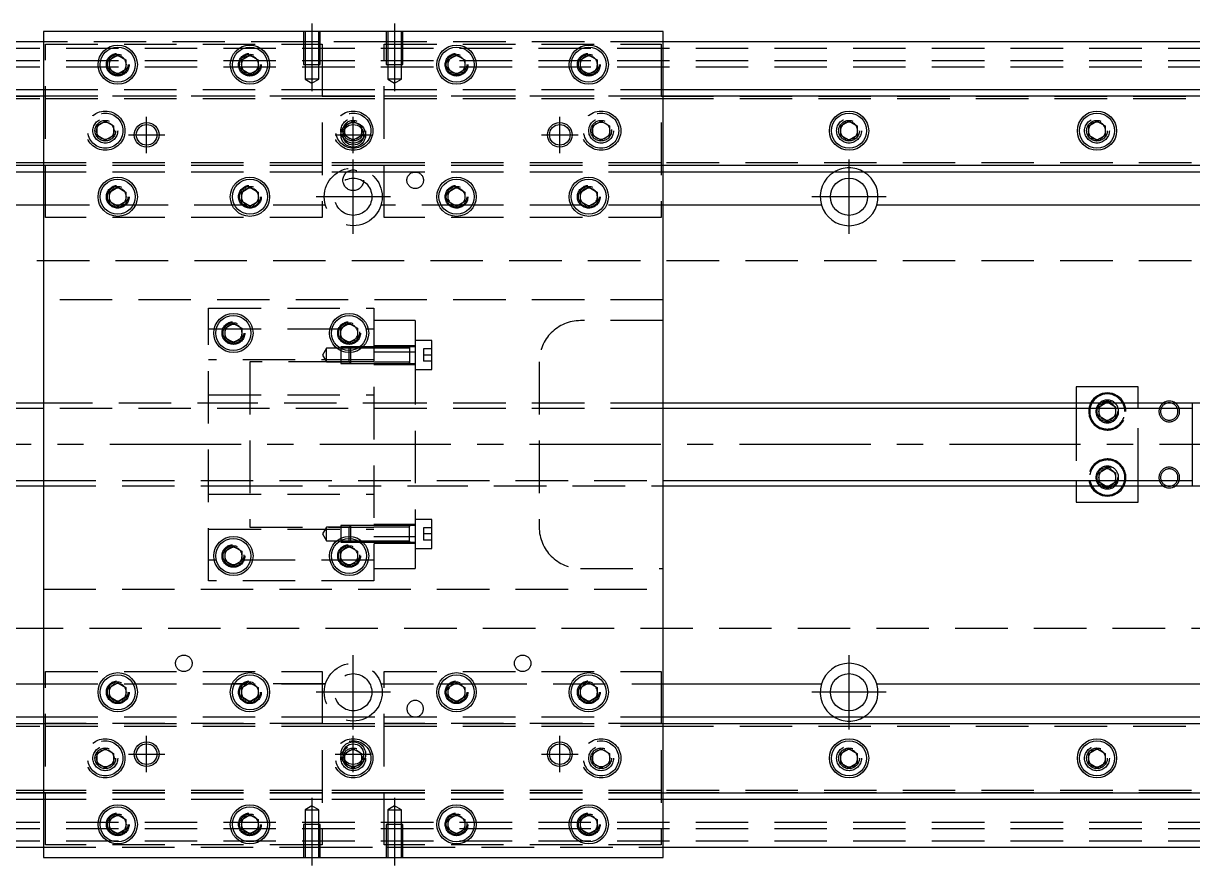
# Model space of a CAD drawing. Extents: x -20 to 741, y -273 to 102.
# Drawn here: x 180.2 to 463.1, y -102 to 102 of the extents above; entities that cross this region are included whole.
import ezdxf

# ---------------------------------------------------------------- set-up
doc = ezdxf.new("R2010")
doc.units = 0
doc.linetypes.add('CENTER', pattern=[50.8, 31.75, -6.35, 6.35, -6.35])
doc.linetypes.add('DASHED', pattern=[19.05, 12.7, -6.35])
doc.layers.get('0').update_dxf_attribs({"linetype": 'CONTINUOUS'})
doc.layers.add('CENTER', color=1, linetype='CENTER')

msp = doc.modelspace()

# ---------------------------------------------------------------- linework, layer by layer
at = {"color": 7, "linetype": 'CONTINUOUS'}
for p, q in [((335, 100), (185, 100)), ((185, 100), (185, -100)), ((335, -100), (335, 100)), ((185, 97.5), (0, 97.5)), ((520, 97.5), (335, 97.5)), ((201, 93.1547), (203, 94.309402)), ((203, 94.309402), (205, 93.1547)), ((233, 93.1547), (235, 94.309402)), ((235, 94.309402), (237, 93.1547)), ((283, 93.1547), (285, 94.309402)), ((285, 94.309402), (287, 93.1547)), ((315, 93.1547), (317, 94.309402)), ((317, 94.309402), (319, 93.1547)), ((201, 90.8453), (201, 93.1547)), ((203, 89.690598), (201, 90.8453)), ((205, 90.8453), (203, 89.690598)), ((205, 93.1547), (205, 90.8453)), ((233, 90.8453), (233, 93.1547)), ((235, 89.690598), (233, 90.8453)), ((237, 90.8453), (235, 89.690598)), ((237, 93.1547), (237, 90.8453)), ((283, 90.8453), (283, 93.1547)), ((285, 89.690598), (283, 90.8453)), ((287, 90.8453), (285, 89.690598)), ((287, 93.1547), (287, 90.8453)), ((315, 90.8453), (315, 93.1547)), ((317, 89.690598), (315, 90.8453)), ((319, 90.8453), (317, 89.690598)), ((319, 93.1547), (319, 90.8453)), ((0, 86), (185, 86)), ((335, 86), (520, 86)), ((0, 84.460392), (185, 84.460392)), ((335, 84.460392), (520, 84.460392)), ((378, 77.1547), (380, 78.309402)), ((378, 74.8453), (378, 77.1547)), ((380, 78.309402), (382, 77.1547)), ((382, 77.1547), (382, 74.8453)), ((438, 77.1547), (440, 78.309402)), ((438, 74.8453), (438, 77.1547)), ((440, 78.309402), (442, 77.1547)), ((442, 77.1547), (442, 74.8453)), ((380, 73.690598), (378, 74.8453)), ((382, 74.8453), (380, 73.690598)), ((440, 73.690598), (438, 74.8453)), ((442, 74.8453), (440, 73.690598)), ((185, 67.539608), (0, 67.539608)), ((185, 66), (0, 66)), ((520, 67.539608), (335, 67.539608)), ((520, 66), (335, 66)), ((201, 61.1547), (203, 62.309402)), ((203, 62.309402), (205, 61.1547)), ((233, 61.1547), (235, 62.309402)), ((235, 62.309402), (237, 61.1547)), ((283, 61.1547), (285, 62.309402)), ((285, 62.309402), (287, 61.1547)), ((315, 61.1547), (317, 62.309402)), ((317, 62.309402), (319, 61.1547)), ((201, 58.8453), (201, 61.1547)), ((205, 61.1547), (205, 58.8453)), ((233, 58.8453), (233, 61.1547)), ((237, 61.1547), (237, 58.8453)), ((283, 58.8453), (283, 61.1547)), ((287, 61.1547), (287, 58.8453)), ((315, 58.8453), (315, 61.1547)), ((319, 61.1547), (319, 58.8453)), ((185, 58), (146.708204, 58)), ((203, 57.690598), (201, 58.8453)), ((205, 58.8453), (203, 57.690598)), ((235, 57.690598), (233, 58.8453)), ((237, 58.8453), (235, 57.690598)), ((285, 57.690598), (283, 58.8453)), ((287, 58.8453), (285, 57.690598)), ((317, 57.690598), (315, 58.8453)), ((319, 58.8453), (317, 57.690598)), ((373.291796, 58), (335, 58)), ((493.291796, 58), (386.708204, 58)), ((229, 28.1547), (231, 29.309402)), ((231, 29.309402), (233, 28.1547)), ((257, 28.1547), (259, 29.309402)), ((259, 29.309402), (261, 28.1547)), ((229, 25.8453), (229, 28.1547)), ((231, 24.690598), (229, 25.8453)), ((233, 25.8453), (231, 24.690598)), ((233, 28.1547), (233, 25.8453)), ((257, 25.8453), (257, 28.1547)), ((259, 24.690598), (257, 25.8453)), ((261, 25.8453), (259, 24.690598)), ((261, 28.1547), (261, 25.8453)), ((273.6, 19.65063), (273.6, 19.651316)), ((450, 14), (435, 14)), ((435, 14), (435, 10)), ((450, 10), (450, 14)), ((185, 10), (28, 10)), ((463, 10), (335, 10)), ((441.964102, 10), (442.5, 10.309402)), ((442.5, 10.309402), (443.035898, 10)), ((463, 10), (462.995, 10)), ((463, 10.000006), (463, -10.000006)), ((472, 10), (463, 10)), ((463.005, 10), (463, 10)), ((28, -10), (185, -10)), ((335, -10), (463, -10)), ((435, -10), (435, -14)), ((442.5, -10.309402), (441.964102, -10)), ((443.035898, -10), (442.5, -10.309402)), ((450, -14), (450, -10)), ((462.995, -10), (463, -10)), ((463, -10), (472, -10)), ((463, -10), (463.005, -10)), ((435, -14), (450, -14)), ((229, -25.8453), (231, -24.690598)), ((231, -24.690598), (233, -25.8453)), ((257, -25.8453), (259, -24.690598)), ((259, -24.690598), (261, -25.8453)), ((273.6, -23.65064), (273.6, -23.649954)), ((229, -28.1547), (229, -25.8453)), ((231, -29.309402), (229, -28.1547)), ((233, -28.1547), (231, -29.309402)), ((233, -25.8453), (233, -28.1547)), ((257, -28.1547), (257, -25.8453)), ((259, -29.309402), (257, -28.1547)), ((261, -28.1547), (259, -29.309402)), ((261, -25.8453), (261, -28.1547)), ((146.708204, -58), (185, -58)), ((201, -58.8453), (203, -57.690598)), ((201, -61.1547), (201, -58.8453)), ((203, -57.690598), (205, -58.8453)), ((205, -58.8453), (205, -61.1547)), ((233, -58.8453), (235, -57.690598)), ((233, -61.1547), (233, -58.8453)), ((235, -57.690598), (237, -58.8453)), ((237, -58.8453), (237, -61.1547)), ((283, -58.8453), (285, -57.690598)), ((283, -61.1547), (283, -58.8453)), ((285, -57.690598), (287, -58.8453)), ((287, -58.8453), (287, -61.1547)), ((315, -58.8453), (317, -57.690598)), ((315, -61.1547), (315, -58.8453)), ((317, -57.690598), (319, -58.8453)), ((319, -58.8453), (319, -61.1547)), ((335, -58), (373.291796, -58)), ((386.708204, -58), (493.291796, -58)), ((203, -62.309402), (201, -61.1547)), ((205, -61.1547), (203, -62.309402)), ((235, -62.309402), (233, -61.1547)), ((237, -61.1547), (235, -62.309402)), ((285, -62.309402), (283, -61.1547)), ((287, -61.1547), (285, -62.309402)), ((317, -62.309402), (315, -61.1547)), ((319, -61.1547), (317, -62.309402)), ((0, -66), (185, -66)), ((0, -67.539608), (185, -67.539608)), ((335, -66), (520, -66)), ((335, -67.539608), (520, -67.539608)), ((378, -74.8453), (380, -73.690598)), ((378, -77.1547), (378, -74.8453)), ((380, -73.690598), (382, -74.8453)), ((382, -74.8453), (382, -77.1547)), ((438, -74.8453), (440, -73.690598)), ((438, -77.1547), (438, -74.8453)), ((440, -73.690598), (442, -74.8453)), ((442, -74.8453), (442, -77.1547)), ((380, -78.309402), (378, -77.1547)), ((382, -77.1547), (380, -78.309402)), ((440, -78.309402), (438, -77.1547)), ((442, -77.1547), (440, -78.309402)), ((185, -84.460392), (0, -84.460392)), ((520, -84.460392), (335, -84.460392)), ((185, -86), (0, -86)), ((520, -86), (335, -86)), ((201, -90.8453), (203, -89.690598)), ((203, -89.690598), (205, -90.8453)), ((233, -90.8453), (235, -89.690598)), ((235, -89.690598), (237, -90.8453)), ((283, -90.8453), (285, -89.690598)), ((285, -89.690598), (287, -90.8453)), ((315, -90.8453), (317, -89.690598)), ((317, -89.690598), (319, -90.8453)), ((201, -93.1547), (201, -90.8453)), ((203, -94.309402), (201, -93.1547)), ((205, -93.1547), (203, -94.309402)), ((205, -90.8453), (205, -93.1547)), ((233, -93.1547), (233, -90.8453)), ((235, -94.309402), (233, -93.1547)), ((237, -93.1547), (235, -94.309402)), ((237, -90.8453), (237, -93.1547)), ((283, -93.1547), (283, -90.8453)), ((285, -94.309402), (283, -93.1547)), ((287, -93.1547), (285, -94.309402)), ((287, -90.8453), (287, -93.1547)), ((315, -93.1547), (315, -90.8453)), ((317, -94.309402), (315, -93.1547)), ((319, -93.1547), (317, -94.309402)), ((319, -90.8453), (319, -93.1547)), ((0, -97.5), (185, -97.5)), ((335, -97.5), (520, -97.5)), ((185, -100), (335, -100))]:
    msp.add_line(p, q, dxfattribs=at)
at = {"color": 3, "linetype": 'DASHED'}
for p, q in [((248.000006, 100), (248.000006, 92)), ((248.35, 100), (248.35, 92)), ((251.65, 92), (251.65, 100)), ((251.999994, 92), (251.999994, 100)), ((268.000006, 100), (268.000006, 92)), ((268.35, 100), (268.35, 92)), ((271.65, 92), (271.65, 100)), ((271.999994, 92), (271.999994, 100)), ((248.000006, 97.5), (185, 97.5)), ((185.5, 55), (185.5, 97)), ((185.5, 97), (252.5, 97)), ((251.999994, 97.5), (248.000006, 97.5)), ((268.000006, 97.5), (251.999994, 97.5)), ((252.5, 97), (252.5, 55)), ((267.5, 55), (267.5, 97)), ((267.5, 97), (334.5, 97)), ((271.999994, 97.5), (268.000006, 97.5)), ((335, 97.5), (271.999994, 97.5)), ((334.5, 97), (334.5, 55)), ((0, 96), (520, 96)), ((0, 93), (520, 93)), ((0, 91.5), (520, 91.5)), ((248.000006, 92), (251.999994, 92)), ((248.35, 92), (248.35, 88.5)), ((251.65, 88.5), (251.65, 92)), ((268.000006, 92), (271.999994, 92)), ((268.35, 92), (268.35, 88.5)), ((271.65, 88.5), (271.65, 92)), ((251.65, 88.5), (248.35, 88.5)), ((248.35, 88.5), (250, 87.547372)), ((250, 87.547372), (251.65, 88.5)), ((271.65, 88.5), (268.35, 88.5)), ((268.35, 88.5), (270, 87.547372)), ((270, 87.547372), (271.65, 88.5)), ((185, 86), (185.5, 86)), ((185.5, 86), (252.5, 86)), ((252.5, 86), (267.5, 86)), ((267.5, 86), (334.5, 86)), ((334.5, 86), (335, 86)), ((0, 84.403994), (185.5, 84.403994)), ((0, 83.8), (185.5, 83.8)), ((185, 84.460392), (185.5, 84.460392)), ((185.5, 84.460392), (252.5, 84.460392)), ((252.5, 84.403994), (185.5, 84.403994)), ((185.5, 83.8), (252.5, 83.8)), ((252.5, 84.460392), (267.5, 84.460392)), ((252.5, 84.403994), (267.5, 84.403994)), ((252.5, 83.8), (267.5, 83.8)), ((267.5, 84.460392), (334.5, 84.460392)), ((334.5, 84.403994), (267.5, 84.403994)), ((267.5, 83.8), (334.5, 83.8)), ((334.5, 84.460392), (335, 84.460392)), ((334.5, 84.403994), (520, 84.403994)), ((334.5, 83.8), (520, 83.8)), ((197.5, 76), (197.534018, 76.411016)), ((198, 77.1547), (200, 78.309402)), ((198, 74.8453), (198, 77.1547)), ((200, 78.309402), (202, 77.1547)), ((202, 77.1547), (202, 74.8453)), ((257.5, 76), (257.534018, 76.411016)), ((258, 77.1547), (260, 78.309402)), ((258, 74.8453), (258, 77.1547)), ((260, 78.309402), (262, 77.1547)), ((262, 77.1547), (262, 74.8453)), ((318, 77.1547), (320, 78.309402)), ((318, 74.8453), (318, 77.1547)), ((320, 78.309402), (322, 77.1547)), ((322, 77.1547), (322, 74.8453)), ((377.5, 76), (377.534018, 76.411016)), ((437.5, 76), (437.534018, 76.411016)), ((200, 73.690598), (198, 74.8453)), ((202, 74.8453), (200, 73.690598)), ((260, 73.690598), (258, 74.8453)), ((262, 74.8453), (260, 73.690598)), ((320, 73.690598), (318, 74.8453)), ((322, 74.8453), (320, 73.690598)), ((322.483582, 76.286038), (322.5, 76)), ((185.5, 68.2), (0, 68.2)), ((252.5, 68.2), (185.5, 68.2)), ((267.5, 68.2), (252.5, 68.2)), ((334.5, 68.2), (267.5, 68.2)), ((520, 68.2), (334.5, 68.2)), ((185.5, 67.596006), (0, 67.596006)), ((185.5, 67.539608), (185, 67.539608)), ((185.5, 66), (185, 66)), ((252.5, 67.596006), (185.5, 67.596006)), ((252.5, 67.539608), (185.5, 67.539608)), ((252.5, 66), (185.5, 66)), ((267.5, 67.596006), (252.5, 67.596006)), ((267.5, 67.539608), (252.5, 67.539608)), ((267.5, 66), (252.5, 66)), ((334.5, 67.596006), (267.5, 67.596006)), ((334.5, 67.539608), (267.5, 67.539608)), ((334.5, 66), (267.5, 66)), ((520, 67.596006), (334.5, 67.596006)), ((335, 67.539608), (334.5, 67.539608)), ((335, 66), (334.5, 66)), ((185.5, 58), (185, 58)), ((253.291796, 58), (185.5, 58)), ((234.464102, 58), (234.359688, 58)), ((235.640312, 58), (235.535898, 58)), ((289.308422, 58), (266.708204, 58)), ((284.464102, 58), (284.359688, 58)), ((285.640312, 58), (285.535898, 58)), ((334.5, 58), (289.308422, 58)), ((335, 58), (334.5, 58)), ((252.5, 55), (185.5, 55)), ((334.5, 55), (267.5, 55)), ((520, 44.5), (5.640312, 44.5)), ((335, 35), (185, 35)), ((225, -33), (225, 33)), ((225, 33), (265, 33)), ((265, 33), (265, -33)), ((275, 30), (265, 30)), ((275, 30), (275, 22.36068)), ((335, 30), (315, 30)), ((225, 28), (265, 28)), ((228.5, 27), (228.518502, 27.303588)), ((261.483582, 27.286038), (261.5, 27)), ((253.5, 23.300636), (252.547372, 21.650636)), ((253.5, 20.000636), (253.5, 23.300636)), ((257, 23.300636), (253.5, 23.300636)), ((257, 23.65063), (257, 23.25)), ((259.34998, 23.65063), (257, 23.65063)), ((258.99998, 23.300636), (257, 23.300636)), ((257, 23.25), (257, 22.691578)), ((257, 22.691578), (257, 19.65064)), ((259.35, 23.650636), (259, 23.300636)), ((259, 22.75), (259, 23.300636)), ((261.092176, 23.300636), (259, 23.300636)), ((259, 22.25), (259, 22.75)), ((261.616146, 23.65063), (259.349994, 23.65063)), ((259.35, 23.650636), (259.35, 22.764436)), ((261.616152, 23.650636), (259.35, 23.650636)), ((259.35, 22.764436), (259.35, 22.262912)), ((261.979462, 23.300636), (261.092176, 23.300636)), ((262.368118, 23.65063), (261.616146, 23.65063)), ((262.368124, 23.650636), (261.616152, 23.650636)), ((265, 23.300636), (261.979462, 23.300636)), ((265, 23.65063), (262.368118, 23.65063)), ((265, 23.650636), (262.368124, 23.650636)), ((275, 23.900636), (265, 23.900636)), ((273.605, 23.650636), (265.00002, 23.650636)), ((273.6, 23.300636), (265.00002, 23.300636)), ((275, 23.650636), (273.595, 23.650636)), ((273.6, 23.650636), (273.6, 19.650636)), ((279, 25.150636), (275, 25.150636)), ((277, 23.150636), (277, 21.650636)), ((279, 23.150636), (277, 23.150636)), ((279, 18.150636), (279, 25.150636)), ((265, 20.5), (225, 20.5)), ((235, 20), (235, -20)), ((257, 20), (235, 20)), ((252.547372, 21.650636), (253.5, 20.000636)), ((253.5, 20.000636), (257, 20.000636)), ((257, 20.000636), (258.99998, 20.000636)), ((259.000636, 20), (257, 20)), ((259, 20.000636), (259, 22.25)), ((259, 20.000636), (259.35, 19.650636)), ((265, 20), (259.000636, 20)), ((259.35, 22.262912), (259.35, 19.650636)), ((275, 22.36068), (265, 22.36068)), ((265.00002, 20.000636), (273.6, 20.000636)), ((273.6, 19.650636), (273.6, 19.867096)), ((275, 22.36068), (275, -22.36068)), ((277, 21.650636), (277, 20.150636)), ((279, 21.650636), (277, 21.650636)), ((279, 20.150636), (277, 20.150636)), ((305, 20), (305, -20)), ((257, 19.65064), (259.34998, 19.65064)), ((259.349994, 19.65064), (265, 19.65064)), ((259.35, 19.650636), (265, 19.650636)), ((265, 19.400636), (275, 19.400636)), ((265.00002, 19.650636), (273.605, 19.650636)), ((273.595, 19.650636), (275, 19.650636)), ((275, 18.150636), (279, 18.150636)), ((225, 12), (265, 12)), ((234.99998, 10), (185, 10)), ((335, 8.75), (185, 8.75)), ((275, 10), (235, 10)), ((335, 10), (275.00002, 10)), ((435, 10), (435, 8.75)), ((435, 8.75), (435, -8.75)), ((440.5, 9.1547), (441.964102, 10)), ((440.5, 8.75), (440.5, 9.1547)), ((440.5, 6.8453), (440.5, 8.75)), ((443.035898, 10), (444.5, 9.1547)), ((444.5, 9.1547), (444.5, 8.75)), ((444.5, 8.75), (444.5, 6.8453)), ((450, 8.75), (450, 10)), ((450, -8.75), (450, 8.75)), ((440, 8), (440.018502, 8.303588)), ((442.5, 5.690598), (440.5, 6.8453)), ((444.5, 6.8453), (442.5, 5.690598)), ((440, -8), (440.018502, -7.696412)), ((440.5, -6.8453), (442.5, -5.690598)), ((440.5, -8.75), (440.5, -6.8453)), ((442.5, -5.690598), (444.5, -6.8453)), ((444.5, -6.8453), (444.5, -8.75)), ((185, -8.75), (335, -8.75)), ((185, -10), (234.99998, -10)), ((235, -10), (275, -10)), ((275.00002, -10), (335, -10)), ((435, -8.75), (435, -10)), ((440.5, -9.1547), (440.5, -8.75)), ((441.964102, -10), (440.5, -9.1547)), ((444.5, -9.1547), (443.035898, -10)), ((444.5, -8.75), (444.5, -9.1547)), ((450, -10), (450, -8.75)), ((225, -12), (265, -12)), ((257, -19.65064), (257, -22.691578)), ((259.34998, -19.65064), (257, -19.65064)), ((259.35, -19.650636), (259, -20.000636)), ((265, -19.65064), (259.349994, -19.65064)), ((259.35, -19.650636), (259.35, -22.262912)), ((265, -19.650636), (259.35, -19.650636)), ((275, -19.400636), (265, -19.400636)), ((273.605, -19.650636), (265.00002, -19.650636)), ((275, -19.650636), (273.595, -19.650636)), ((273.6, -19.867096), (273.6, -19.650636)), ((273.6, -19.650636), (273.6, -19.867302)), ((279, -18.150636), (275, -18.150636)), ((279, -25.150636), (279, -18.150636)), ((225, -20.5), (265, -20.5)), ((235, -20), (257, -20)), ((253.5, -20.000636), (252.547372, -21.650636)), ((252.547372, -21.650636), (253.5, -23.300636)), ((253.5, -23.300636), (253.5, -20.000636)), ((257, -20.000636), (253.5, -20.000636)), ((257, -20), (259.000636, -20)), ((258.99998, -20.000636), (257, -20.000636)), ((259, -22.25), (259, -20.000636)), ((259, -22.75), (259, -22.25)), ((259.000636, -20), (265, -20)), ((259.35, -22.262912), (259.35, -22.764436)), ((275, -22.36068), (265, -22.36068)), ((275, -22.36068), (265, -22.36068)), ((273.6, -20.000636), (265.00002, -20.000636)), ((273.6, -23.434174), (273.6, -19.867096)), ((275, -22.36068), (275, -30)), ((277, -20.150636), (277, -21.650636)), ((279, -20.150636), (277, -20.150636)), ((277, -21.650636), (277, -23.150636)), ((279, -21.650636), (277, -21.650636)), ((253.5, -23.300636), (257, -23.300636)), ((257, -22.691578), (257, -23.25)), ((257, -23.25), (257, -23.65063)), ((257, -23.300636), (258.99998, -23.300636)), ((257, -23.65063), (259.34998, -23.65063)), ((259, -23.300636), (259, -22.75)), ((259, -23.300636), (261.092176, -23.300636)), ((259, -23.300636), (259.35, -23.650636)), ((259.349994, -23.65063), (261.616146, -23.65063)), ((259.35, -22.764436), (259.35, -23.650636)), ((259.35, -23.650636), (261.616152, -23.650636)), ((261.092176, -23.300636), (261.979462, -23.300636)), ((261.616146, -23.65063), (262.368118, -23.65063)), ((261.616152, -23.650636), (262.368124, -23.650636)), ((261.979462, -23.300636), (265, -23.300636)), ((262.368118, -23.65063), (265, -23.65063)), ((262.368124, -23.650636), (265, -23.650636)), ((265, -23.900636), (275, -23.900636)), ((265.00002, -23.300636), (273.6, -23.300636)), ((265.00002, -23.650636), (273.605, -23.650636)), ((273.595, -23.650636), (275, -23.650636)), ((273.6, -23.433926), (273.6, -23.650636)), ((273.6, -23.650636), (273.6, -23.434174)), ((275, -25.150636), (279, -25.150636)), ((279, -23.150636), (277, -23.150636)), ((265, -28), (225, -28)), ((233.483582, -26.713962), (233.5, -27)), ((261.483582, -26.713962), (261.5, -27)), ((265, -30), (275, -30)), ((315, -30), (335, -30)), ((265, -33), (225, -33)), ((185, -35), (335, -35)), ((5.640312, -44.5), (520, -44.5)), ((185.5, -97), (185.5, -55)), ((185.5, -55), (252.5, -55)), ((252.5, -55), (252.5, -97)), ((267.5, -55), (334.5, -55)), ((267.5, -97), (267.5, -55)), ((334.5, -55), (334.5, -97)), ((185, -58), (185.5, -58)), ((185.5, -58), (253.291796, -58)), ((253.291796, -58), (230.691578, -58)), ((230.691578, -58), (231.25, -58)), ((234.359688, -58), (234.464102, -58)), ((235.535898, -58), (235.640312, -58)), ((266.708204, -58), (280.691578, -58)), ((280.691578, -58), (281.25, -58)), ((281.25, -58), (283.112542, -58)), ((283.112542, -58), (283.5, -58)), ((283.5, -58), (284.359688, -58)), ((284.359688, -58), (284.464102, -58)), ((284.464102, -58), (285.535898, -58)), ((285.535898, -58), (285.640312, -58)), ((285.640312, -58), (286.5, -58)), ((286.5, -58), (286.887458, -58)), ((286.887458, -58), (288.75, -58)), ((288.75, -58), (289.308422, -58)), ((289.308422, -58), (334.5, -58)), ((334.5, -58), (335, -58)), ((200.5, -60), (200.512884, -59.746512)), ((232.5, -60), (232.518502, -59.696412)), ((0, -67.596006), (185.5, -67.596006)), ((185, -66), (185.5, -66)), ((185, -67.539608), (185.5, -67.539608)), ((185.5, -66), (252.5, -66)), ((185.5, -67.539608), (252.5, -67.539608)), ((252.5, -67.596006), (185.5, -67.596006)), ((252.5, -66), (267.5, -66)), ((252.5, -67.539608), (267.5, -67.539608)), ((252.5, -67.596006), (267.5, -67.596006)), ((267.5, -66), (334.5, -66)), ((267.5, -67.539608), (334.5, -67.539608)), ((334.5, -67.596006), (267.5, -67.596006)), ((334.5, -66), (335, -66)), ((334.5, -67.539608), (335, -67.539608)), ((334.5, -67.596006), (520, -67.596006)), ((0, -68.2), (185.5, -68.2)), ((185.5, -68.2), (252.5, -68.2)), ((252.5, -68.2), (267.5, -68.2)), ((267.5, -68.2), (334.5, -68.2)), ((334.5, -68.2), (520, -68.2)), ((197.5, -76), (197.534018, -75.588984)), ((198, -74.8453), (200, -73.690598)), ((198, -77.1547), (198, -74.8453)), ((200, -73.690598), (202, -74.8453)), ((202, -74.8453), (202, -77.1547)), ((257.5, -76), (257.534018, -75.588984)), ((258, -74.8453), (260, -73.690598)), ((258, -77.1547), (258, -74.8453)), ((260, -73.690598), (262, -74.8453)), ((262, -74.8453), (262, -77.1547)), ((317.5, -76), (317.534018, -75.588984)), ((318, -74.8453), (320, -73.690598)), ((318, -77.1547), (318, -74.8453)), ((320, -73.690598), (322, -74.8453)), ((322, -74.8453), (322, -77.1547)), ((377.5, -76), (377.534018, -75.588984)), ((437.5, -76), (437.534018, -75.588984)), ((200, -78.309402), (198, -77.1547)), ((202, -77.1547), (200, -78.309402)), ((260, -78.309402), (258, -77.1547)), ((262, -77.1547), (260, -78.309402)), ((320, -78.309402), (318, -77.1547)), ((322, -77.1547), (320, -78.309402)), ((185.5, -83.8), (0, -83.8)), ((185.5, -84.403994), (0, -84.403994)), ((185.5, -84.460392), (185, -84.460392)), ((252.5, -83.8), (185.5, -83.8)), ((252.5, -84.403994), (185.5, -84.403994)), ((252.5, -84.460392), (185.5, -84.460392)), ((267.5, -83.8), (252.5, -83.8)), ((267.5, -84.403994), (252.5, -84.403994)), ((267.5, -84.460392), (252.5, -84.460392)), ((334.5, -83.8), (267.5, -83.8)), ((334.5, -84.403994), (267.5, -84.403994)), ((334.5, -84.460392), (267.5, -84.460392)), ((520, -83.8), (334.5, -83.8)), ((520, -84.403994), (334.5, -84.403994)), ((335, -84.460392), (334.5, -84.460392)), ((185.5, -86), (185, -86)), ((252.5, -86), (185.5, -86)), ((250, -87.547372), (248.35, -88.5)), ((251.65, -88.5), (250, -87.547372)), ((267.5, -86), (252.5, -86)), ((334.5, -86), (267.5, -86)), ((270, -87.547372), (268.35, -88.5)), ((271.65, -88.5), (270, -87.547372)), ((335, -86), (334.5, -86)), ((248.35, -88.5), (251.65, -88.5)), ((248.35, -88.5), (248.35, -92)), ((251.65, -92), (251.65, -88.5)), ((268.35, -88.5), (271.65, -88.5)), ((268.35, -88.5), (268.35, -92)), ((271.65, -92), (271.65, -88.5)), ((0, -91.5), (520, -91.5)), ((0, -93), (520, -93)), ((200.5, -92), (200.512884, -91.746512)), ((232.5, -92), (232.512884, -91.746512)), ((251.999994, -92), (248.000006, -92)), ((248.000006, -92), (248.000006, -100)), ((248.35, -92), (248.35, -100)), ((251.65, -100), (251.65, -92)), ((251.999994, -100), (251.999994, -92)), ((271.999994, -92), (268.000006, -92)), ((268.000006, -92), (268.000006, -100)), ((268.35, -92), (268.35, -100)), ((271.65, -100), (271.65, -92)), ((271.999994, -100), (271.999994, -92)), ((287.483582, -91.713962), (287.5, -92)), ((314.5, -92), (314.512884, -91.746512)), ((0, -96), (520, -96)), ((185, -97.5), (248.000006, -97.5)), ((252.5, -97), (185.5, -97)), ((248.000006, -97.5), (251.999994, -97.5)), ((251.999994, -97.5), (268.000006, -97.5)), ((334.5, -97), (267.5, -97)), ((268.000006, -97.5), (271.999994, -97.5)), ((271.999994, -97.5), (335, -97.5))]:
    msp.add_line(p, q, dxfattribs=at)
at = {"color": 3, "linetype": 'CONTINUOUS'}
for p, q in [((185, 8.75), (28, 8.75)), ((463, 8.75), (335, 8.75)), ((28, -8.75), (185, -8.75)), ((335, -8.75), (463, -8.75))]:
    msp.add_line(p, q, dxfattribs=at)
at = {"color": 7, "linetype": 'CONTINUOUS'}
for centre, radius in [((203, 92), 4.75), ((203, 92), 4.25), ((235, 92), 4.75), ((235, 92), 4.25), ((285, 92), 4.75), ((285, 92), 4.25), ((317, 92), 4.75), ((317, 92), 4.25), ((380, 76), 4.75), ((380, 76), 4.25), ((440, 76), 4.75), ((440, 76), 4.25), ((200, 76), 2.1), ((210, 75), 2.5), ((260, 75), 3), ((260, 75), 2.5), ((260, 76), 2.1), ((310, 75), 2.5), ((320, 76), 2.1), ((203, 60), 4.75), ((203, 60), 4.25), ((235, 60), 4.75), ((235, 60), 4.25), ((285, 60), 4.75), ((285, 60), 4.25), ((317, 60), 4.75), ((317, 60), 4.25), ((380, 60), 4.5), ((231, 27), 4.75), ((231, 27), 4.25), ((259, 27), 4.75), ((259, 27), 4.25), ((231, -27), 4.75), ((259, -27), 4.75), ((231, -27), 4.25), ((259, -27), 4.25), ((203, -60), 4.75), ((203, -60), 4.25), ((235, -60), 4.75), ((235, -60), 4.25), ((285, -60), 4.75), ((285, -60), 4.25), ((317, -60), 4.75), ((317, -60), 4.25), ((380, -60), 4.5), ((210, -75), 2.5), ((260, -75), 3), ((260, -75), 2.5), ((310, -75), 2.5), ((380, -76), 4.75), ((380, -76), 4.25), ((440, -76), 4.75), ((440, -76), 4.25), ((200, -76), 2.1), ((260, -76), 2.1), ((320, -76), 2.1), ((203, -92), 4.75), ((235, -92), 4.75), ((285, -92), 4.75), ((317, -92), 4.75), ((203, -92), 4.25), ((235, -92), 4.25), ((285, -92), 4.25), ((317, -92), 4.25)]:
    msp.add_circle(centre, radius, dxfattribs=at)
at = {"color": 3, "linetype": 'DASHED'}
for centre, radius in [((203, 92), 2.75), ((203, 92), 2.5), ((235, 92), 2.75), ((235, 92), 2.5), ((285, 92), 2.75), ((285, 92), 2.5), ((317, 92), 2.75), ((317, 92), 2.5), ((200, 76), 4.75), ((200, 76), 4.25), ((260, 76), 4.75), ((260, 76), 4.25), ((320, 76), 4.75), ((320, 76), 4.25), ((200, 76), 3), ((200, 76), 2.5), ((260, 76), 3), ((260, 76), 2.5), ((320, 76), 3), ((320, 76), 2.5), ((380, 76), 3), ((380, 76), 2.5), ((440, 76), 3), ((440, 76), 2.5), ((260, 60), 7), ((260, 64), 2.5), ((275, 64), 2), ((203, 60), 2.75), ((203, 60), 2.5), ((235, 60), 2.75), ((235, 60), 2.5), ((260, 60), 4.5), ((285, 60), 2.75), ((285, 60), 2.5), ((317, 60), 2.75), ((317, 60), 2.5), ((231, 27), 2.75), ((231, 27), 2.5), ((259, 27), 2.75), ((259, 27), 2.5), ((442.5, 8), 2.5), ((442.5, -8), 2.5), ((231, -27), 2.75), ((231, -27), 2.5), ((259, -27), 2.75), ((259, -27), 2.5), ((219, -53), 2), ((260, -60), 7), ((301, -53), 2), ((260, -60), 4.5), ((203, -60), 2.75), ((203, -60), 2.5), ((235, -60), 2.75), ((235, -60), 2.5), ((285, -60), 2.75), ((285, -60), 2.5), ((317, -60), 2.75), ((317, -60), 2.5), ((200, -76), 4.75), ((200, -76), 4.25), ((200, -76), 3), ((200, -76), 2.5), ((260, -76), 4.75), ((260, -76), 4.25), ((260, -76), 3), ((260, -76), 2.5), ((320, -76), 4.75), ((320, -76), 4.25), ((320, -76), 3), ((320, -76), 2.5), ((380, -76), 3), ((380, -76), 2.5), ((440, -76), 3), ((440, -76), 2.5), ((203, -92), 2.75), ((203, -92), 2.5), ((235, -92), 2.75), ((235, -92), 2.5), ((285, -92), 2.75), ((285, -92), 2.5), ((317, -92), 2.75), ((317, -92), 2.5)]:
    msp.add_circle(centre, radius, dxfattribs=at)
at = {"color": 3, "linetype": 'CONTINUOUS'}
for centre in [(210, 75), (310, 75), (210, -75), (310, -75)]:
    msp.add_circle(centre, 3, dxfattribs=at)
at = {"color": 7, "linetype": 'CONTINUOUS'}
for centre, radius, start, end in [((203, 92), 2.1, 137.75279, 162.24721), ((203, 92), 2.1, 102.24721, 137.75279), ((203, 92), 2.1, 77.75279, 102.24721), ((203, 92), 2.1, 42.24721, 77.75279), ((203, 92), 2.1, 17.75279, 42.24721), ((235, 92), 2.1, 137.75279, 162.24721), ((235, 92), 2.1, 102.24721, 137.75279), ((235, 92), 2.1, 77.75279, 102.24721), ((235, 92), 2.1, 42.24721, 77.75279), ((235, 92), 2.1, 17.75279, 42.24721), ((285, 92), 2.1, 137.75279, 162.24721), ((285, 92), 2.1, 102.24721, 137.75279), ((285, 92), 2.1, 77.75279, 102.24721), ((285, 92), 2.1, 42.24721, 77.75279), ((285, 92), 2.1, 17.75279, 42.24721), ((317, 92), 2.1, 137.75279, 162.24721), ((317, 92), 2.1, 102.24721, 137.75279), ((317, 92), 2.1, 77.75279, 102.24721), ((317, 92), 2.1, 42.24721, 77.75279), ((317, 92), 2.1, 17.75279, 42.24721), ((203, 92), 2.1, 162.24721, 180), ((203, 92), 2.1, 180, 197.75279), ((203, 92), 2.1, 197.75279, 222.24721), ((203, 92), 2.1, 222.24721, 257.75279), ((203, 92), 2.1, 282.24721, 317.75279), ((203, 92), 2.1, 317.75279, 342.24721), ((203, 92), 2.1, 342.24721, 17.75279), ((235, 92), 2.1, 162.24721, 180), ((235, 92), 2.1, 180, 197.75279), ((235, 92), 2.1, 197.75279, 222.24721), ((235, 92), 2.1, 222.24721, 257.75279), ((235, 92), 2.1, 282.24721, 317.75279), ((235, 92), 2.1, 317.75279, 342.24721), ((235, 92), 2.1, 342.24721, 17.75279), ((285, 92), 2.1, 162.24721, 180), ((285, 92), 2.1, 180, 197.75279), ((285, 92), 2.1, 197.75279, 222.24721), ((285, 92), 2.1, 222.24721, 257.75279), ((285, 92), 2.1, 282.24721, 317.75279), ((285, 92), 2.1, 317.75279, 342.24721), ((285, 92), 2.1, 342.24721, 17.75279), ((317, 92), 2.1, 162.24721, 180), ((317, 92), 2.1, 180, 197.75279), ((317, 92), 2.1, 197.75279, 222.24721), ((317, 92), 2.1, 222.24721, 257.75279), ((317, 92), 2.1, 282.24721, 317.75279), ((317, 92), 2.1, 317.75279, 342.24721), ((317, 92), 2.1, 342.24721, 17.75279), ((203, 92), 2.1, 257.75279, 282.24721), ((235, 92), 2.1, 257.75279, 282.24721), ((285, 92), 2.1, 257.75279, 282.24721), ((317, 92), 2.1, 257.75279, 282.24721), ((380, 76), 2.1, 162.24721, 180), ((380, 76), 2.1, 137.75279, 162.24721), ((380, 76), 2.1, 102.24721, 137.75279), ((380, 76), 2.1, 77.75279, 102.24721), ((380, 76), 2.1, 42.24721, 77.75279), ((380, 76), 2.1, 17.75279, 42.24721), ((380, 76), 2.1, 342.24721, 17.75279), ((440, 76), 2.1, 162.24721, 180), ((440, 76), 2.1, 137.75279, 162.24721), ((440, 76), 2.1, 102.24721, 137.75279), ((440, 76), 2.1, 77.75279, 102.24721), ((440, 76), 2.1, 42.24721, 77.75279), ((440, 76), 2.1, 17.75279, 42.24721), ((440, 76), 2.1, 342.24721, 17.75279), ((380, 76), 2.1, 180, 197.75279), ((380, 76), 2.1, 197.75279, 222.24721), ((380, 76), 2.1, 222.24721, 257.75279), ((380, 76), 2.1, 257.75279, 282.24721), ((380, 76), 2.1, 282.24721, 317.75279), ((380, 76), 2.1, 317.75279, 342.24721), ((440, 76), 2.1, 180, 197.75279), ((440, 76), 2.1, 197.75279, 222.24721), ((440, 76), 2.1, 222.24721, 257.75279), ((440, 76), 2.1, 257.75279, 282.24721), ((440, 76), 2.1, 282.24721, 317.75279), ((440, 76), 2.1, 317.75279, 342.24721), ((380, 60), 7, 121.002719, 196.60155), ((380, 60), 7, 343.39845, 58.997281), ((203, 60), 2.1, 162.24721, 180), ((203, 60), 2.1, 180, 197.75279), ((203, 60), 2.1, 137.75279, 162.24721), ((203, 60), 2.1, 102.24721, 137.75279), ((203, 60), 2.1, 77.75279, 102.24721), ((203, 60), 2.1, 42.24721, 77.75279), ((203, 60), 2.1, 17.75279, 42.24721), ((203, 60), 2.1, 342.24721, 17.75279), ((235, 60), 2.1, 162.24721, 180), ((235, 60), 2.1, 180, 197.75279), ((235, 60), 2.1, 137.75279, 162.24721), ((235, 60), 2.1, 102.24721, 137.75279), ((235, 60), 2.1, 77.75279, 102.24721), ((235, 60), 2.1, 42.24721, 77.75279), ((235, 60), 2.1, 17.75279, 42.24721), ((235, 60), 2.1, 342.24721, 17.75279), ((285, 60), 2.1, 162.24721, 180), ((285, 60), 2.1, 180, 197.75279), ((285, 60), 2.1, 137.75279, 162.24721), ((285, 60), 2.1, 102.24721, 137.75279), ((285, 60), 2.1, 77.75279, 102.24721), ((285, 60), 2.1, 42.24721, 77.75279), ((285, 60), 2.1, 17.75279, 42.24721), ((285, 60), 2.1, 342.24721, 17.75279), ((317, 60), 2.1, 162.24721, 180), ((317, 60), 2.1, 180, 197.75279), ((317, 60), 2.1, 137.75279, 162.24721), ((317, 60), 2.1, 102.24721, 137.75279), ((317, 60), 2.1, 77.75279, 102.24721), ((317, 60), 2.1, 42.24721, 77.75279), ((317, 60), 2.1, 17.75279, 42.24721), ((317, 60), 2.1, 342.24721, 17.75279), ((203, 60), 2.1, 197.75279, 222.24721), ((203, 60), 2.1, 222.24721, 257.75279), ((203, 60), 2.1, 257.75279, 282.24721), ((203, 60), 2.1, 282.24721, 317.75279), ((203, 60), 2.1, 317.75279, 342.24721), ((235, 60), 2.1, 197.75279, 222.24721), ((235, 60), 2.1, 222.24721, 257.75279), ((235, 60), 2.1, 257.75279, 282.24721), ((235, 60), 2.1, 282.24721, 317.75279), ((235, 60), 2.1, 317.75279, 342.24721), ((285, 60), 2.1, 197.75279, 222.24721), ((285, 60), 2.1, 222.24721, 257.75279), ((285, 60), 2.1, 257.75279, 282.24721), ((285, 60), 2.1, 282.24721, 317.75279), ((285, 60), 2.1, 317.75279, 342.24721), ((317, 60), 2.1, 197.75279, 222.24721), ((317, 60), 2.1, 222.24721, 257.75279), ((317, 60), 2.1, 257.75279, 282.24721), ((317, 60), 2.1, 282.24721, 317.75279), ((317, 60), 2.1, 317.75279, 342.24721), ((380, 60), 7, 196.60155, 343.39845), ((231, 27), 2.1, 137.75279, 162.24721), ((231, 27), 2.1, 102.24721, 137.75279), ((231, 27), 2.1, 77.75279, 102.24721), ((231, 27), 2.1, 42.24721, 77.75279), ((231, 27), 2.1, 17.75279, 42.24721), ((259, 27), 2.1, 137.75279, 162.24721), ((259, 27), 2.1, 102.24721, 137.75279), ((259, 27), 2.1, 77.75279, 102.24721), ((259, 27), 2.1, 42.24721, 77.75279), ((259, 27), 2.1, 17.75279, 42.24721), ((231, 27), 2.1, 162.24721, 180), ((231, 27), 2.1, 180, 197.75279), ((231, 27), 2.1, 197.75279, 222.24721), ((231, 27), 2.1, 222.24721, 257.75279), ((231, 27), 2.1, 282.24721, 317.75279), ((231, 27), 2.1, 317.75279, 342.24721), ((231, 27), 2.1, 342.24721, 17.75279), ((259, 27), 2.1, 162.24721, 180), ((259, 27), 2.1, 180, 197.75279), ((259, 27), 2.1, 197.75279, 222.24721), ((259, 27), 2.1, 222.24721, 257.75279), ((259, 27), 2.1, 282.24721, 317.75279), ((259, 27), 2.1, 317.75279, 342.24721), ((259, 27), 2.1, 342.24721, 17.75279), ((231, 27), 2.1, 257.75279, 282.24721), ((259, 27), 2.1, 257.75279, 282.24721), ((442.5, 8), 4.5, 26.3878, 153.6122), ((442.5, 8), 4.25, 28.072487, 151.927513), ((442.5, 8), 2.1, 162.24721, 180), ((442.5, 8), 2.1, 159.075168, 162.24721), ((442.5, 8), 2.1, 137.75279, 159.075168), ((442.5, 8), 2.1, 107.75279, 137.75279), ((442.5, 8), 2.1, 102.24721, 107.75279), ((442.5, 8), 2.1, 77.75279, 102.24721), ((442.5, 8), 2.1, 72.24721, 77.75279), ((442.5, 8), 2.1, 42.24721, 72.24721), ((442.5, 8), 2.1, 20.924832, 42.24721), ((442.5, 8), 2.1, 17.75279, 20.924832), ((442.5, 8), 2.1, 342.24721, 17.75279), ((457.5, 8), 2.1, 90, 107.75279), ((457.5, 8), 2.1, 72.24721, 90), ((442.5, 8), 2.1, 180, 197.75279), ((442.5, 8), 2.1, 197.75279, 222.24721), ((442.5, 8), 2.1, 222.24721, 257.75279), ((442.5, 8), 2.1, 257.75279, 282.24721), ((442.5, 8), 2.1, 282.24721, 317.75279), ((442.5, 8), 2.1, 317.75279, 342.24721), ((442.5, -8), 2.1, 162.24721, 180), ((442.5, -8), 2.1, 180, 197.75279), ((442.5, -8), 2.1, 137.75279, 162.24721), ((442.5, -8), 2.1, 102.24721, 137.75279), ((442.5, -8), 2.1, 77.75279, 102.24721), ((442.5, -8), 2.1, 42.24721, 77.75279), ((442.5, -8), 2.1, 17.75279, 42.24721), ((442.5, -8), 2.1, 342.24721, 17.75279), ((442.5, -8), 4.5, 206.3878, 333.6122), ((442.5, -8), 4.25, 208.072487, 331.927513), ((442.5, -8), 2.1, 197.75279, 200.924832), ((442.5, -8), 2.1, 200.924832, 222.24721), ((442.5, -8), 2.1, 222.24721, 252.24721), ((442.5, -8), 2.1, 252.24721, 257.75279), ((442.5, -8), 2.1, 257.75279, 282.24721), ((442.5, -8), 2.1, 282.24721, 287.75279), ((442.5, -8), 2.1, 287.75279, 317.75279), ((442.5, -8), 2.1, 317.75279, 339.075168), ((442.5, -8), 2.1, 339.075168, 342.24721), ((457.5, -8), 2.1, 252.24721, 287.75279), ((231, -27), 2.1, 102.24721, 137.75279), ((231, -27), 2.1, 77.75279, 102.24721), ((231, -27), 2.1, 42.24721, 77.75279), ((259, -27), 2.1, 102.24721, 137.75279), ((259, -27), 2.1, 77.75279, 102.24721), ((259, -27), 2.1, 42.24721, 77.75279), ((231, -27), 2.1, 162.24721, 180), ((231, -27), 2.1, 180, 197.75279), ((231, -27), 2.1, 137.75279, 162.24721), ((231, -27), 2.1, 197.75279, 222.24721), ((231, -27), 2.1, 17.75279, 42.24721), ((231, -27), 2.1, 317.75279, 342.24721), ((231, -27), 2.1, 342.24721, 17.75279), ((259, -27), 2.1, 162.24721, 180), ((259, -27), 2.1, 180, 197.75279), ((259, -27), 2.1, 137.75279, 162.24721), ((259, -27), 2.1, 197.75279, 222.24721), ((259, -27), 2.1, 17.75279, 42.24721), ((259, -27), 2.1, 317.75279, 342.24721), ((259, -27), 2.1, 342.24721, 17.75279), ((231, -27), 2.1, 222.24721, 257.75279), ((231, -27), 2.1, 257.75279, 282.24721), ((231, -27), 2.1, 282.24721, 317.75279), ((259, -27), 2.1, 222.24721, 257.75279), ((259, -27), 2.1, 257.75279, 282.24721), ((259, -27), 2.1, 282.24721, 317.75279), ((380, -60), 7, 16.60155, 163.39845), ((203, -60), 2.1, 162.24721, 180), ((203, -60), 2.1, 137.75279, 162.24721), ((203, -60), 2.1, 102.24721, 137.75279), ((203, -60), 2.1, 77.75279, 102.24721), ((203, -60), 2.1, 42.24721, 77.75279), ((203, -60), 2.1, 17.75279, 42.24721), ((203, -60), 2.1, 342.24721, 17.75279), ((235, -60), 2.1, 162.24721, 180), ((235, -60), 2.1, 137.75279, 162.24721), ((235, -60), 2.1, 102.24721, 137.75279), ((235, -60), 2.1, 77.75279, 102.24721), ((235, -60), 2.1, 42.24721, 77.75279), ((235, -60), 2.1, 17.75279, 42.24721), ((235, -60), 2.1, 342.24721, 17.75279), ((285, -60), 2.1, 162.24721, 180), ((285, -60), 2.1, 137.75279, 162.24721), ((285, -60), 2.1, 102.24721, 137.75279), ((285, -60), 2.1, 77.75279, 102.24721), ((285, -60), 2.1, 42.24721, 77.75279), ((285, -60), 2.1, 17.75279, 42.24721), ((285, -60), 2.1, 342.24721, 17.75279), ((317, -60), 2.1, 162.24721, 180), ((317, -60), 2.1, 137.75279, 162.24721), ((317, -60), 2.1, 102.24721, 137.75279), ((317, -60), 2.1, 77.75279, 102.24721), ((317, -60), 2.1, 42.24721, 77.75279), ((317, -60), 2.1, 17.75279, 42.24721), ((317, -60), 2.1, 342.24721, 17.75279), ((380, -60), 7, 163.39845, 238.997281), ((380, -60), 7, 301.002719, 16.60155), ((203, -60), 2.1, 180, 197.75279), ((203, -60), 2.1, 197.75279, 222.24721), ((203, -60), 2.1, 222.24721, 257.75279), ((203, -60), 2.1, 257.75279, 282.24721), ((203, -60), 2.1, 282.24721, 317.75279), ((203, -60), 2.1, 317.75279, 342.24721), ((235, -60), 2.1, 180, 197.75279), ((235, -60), 2.1, 197.75279, 222.24721), ((235, -60), 2.1, 222.24721, 257.75279), ((235, -60), 2.1, 257.75279, 282.24721), ((235, -60), 2.1, 282.24721, 317.75279), ((235, -60), 2.1, 317.75279, 342.24721), ((285, -60), 2.1, 180, 197.75279), ((285, -60), 2.1, 197.75279, 222.24721), ((285, -60), 2.1, 222.24721, 257.75279), ((285, -60), 2.1, 257.75279, 282.24721), ((285, -60), 2.1, 282.24721, 317.75279), ((285, -60), 2.1, 317.75279, 342.24721), ((317, -60), 2.1, 180, 197.75279), ((317, -60), 2.1, 197.75279, 222.24721), ((317, -60), 2.1, 222.24721, 257.75279), ((317, -60), 2.1, 257.75279, 282.24721), ((317, -60), 2.1, 282.24721, 317.75279), ((317, -60), 2.1, 317.75279, 342.24721), ((380, -76), 2.1, 162.24721, 180), ((380, -76), 2.1, 180, 197.75279), ((380, -76), 2.1, 137.75279, 162.24721), ((380, -76), 2.1, 102.24721, 137.75279), ((380, -76), 2.1, 77.75279, 102.24721), ((380, -76), 2.1, 42.24721, 77.75279), ((380, -76), 2.1, 17.75279, 42.24721), ((380, -76), 2.1, 342.24721, 17.75279), ((440, -76), 2.1, 162.24721, 180), ((440, -76), 2.1, 180, 197.75279), ((440, -76), 2.1, 137.75279, 162.24721), ((440, -76), 2.1, 102.24721, 137.75279), ((440, -76), 2.1, 77.75279, 102.24721), ((440, -76), 2.1, 42.24721, 77.75279), ((440, -76), 2.1, 17.75279, 42.24721), ((440, -76), 2.1, 342.24721, 17.75279), ((380, -76), 2.1, 197.75279, 222.24721), ((380, -76), 2.1, 222.24721, 257.75279), ((380, -76), 2.1, 257.75279, 282.24721), ((380, -76), 2.1, 282.24721, 317.75279), ((380, -76), 2.1, 317.75279, 342.24721), ((440, -76), 2.1, 197.75279, 222.24721), ((440, -76), 2.1, 222.24721, 257.75279), ((440, -76), 2.1, 257.75279, 282.24721), ((440, -76), 2.1, 282.24721, 317.75279), ((440, -76), 2.1, 317.75279, 342.24721), ((203, -92), 2.1, 102.24721, 137.75279), ((203, -92), 2.1, 77.75279, 102.24721), ((203, -92), 2.1, 42.24721, 77.75279), ((235, -92), 2.1, 102.24721, 137.75279), ((235, -92), 2.1, 77.75279, 102.24721), ((235, -92), 2.1, 42.24721, 77.75279), ((285, -92), 2.1, 102.24721, 137.75279), ((285, -92), 2.1, 77.75279, 102.24721), ((285, -92), 2.1, 42.24721, 77.75279), ((317, -92), 2.1, 102.24721, 137.75279), ((317, -92), 2.1, 77.75279, 102.24721), ((317, -92), 2.1, 42.24721, 77.75279), ((203, -92), 2.1, 162.24721, 180), ((203, -92), 2.1, 180, 197.75279), ((203, -92), 2.1, 137.75279, 162.24721), ((203, -92), 2.1, 197.75279, 222.24721), ((203, -92), 2.1, 17.75279, 42.24721), ((203, -92), 2.1, 317.75279, 342.24721), ((203, -92), 2.1, 342.24721, 17.75279), ((235, -92), 2.1, 162.24721, 180), ((235, -92), 2.1, 180, 197.75279), ((235, -92), 2.1, 137.75279, 162.24721), ((235, -92), 2.1, 197.75279, 222.24721), ((235, -92), 2.1, 17.75279, 42.24721), ((235, -92), 2.1, 317.75279, 342.24721), ((235, -92), 2.1, 342.24721, 17.75279), ((285, -92), 2.1, 162.24721, 180), ((285, -92), 2.1, 180, 197.75279), ((285, -92), 2.1, 137.75279, 162.24721), ((285, -92), 2.1, 197.75279, 222.24721), ((285, -92), 2.1, 17.75279, 42.24721), ((285, -92), 2.1, 317.75279, 342.24721), ((285, -92), 2.1, 342.24721, 17.75279), ((317, -92), 2.1, 162.24721, 180), ((317, -92), 2.1, 180, 197.75279), ((317, -92), 2.1, 137.75279, 162.24721), ((317, -92), 2.1, 197.75279, 222.24721), ((317, -92), 2.1, 17.75279, 42.24721), ((317, -92), 2.1, 317.75279, 342.24721), ((317, -92), 2.1, 342.24721, 17.75279), ((203, -92), 2.1, 222.24721, 257.75279), ((203, -92), 2.1, 257.75279, 282.24721), ((203, -92), 2.1, 282.24721, 317.75279), ((235, -92), 2.1, 222.24721, 257.75279), ((235, -92), 2.1, 257.75279, 282.24721), ((235, -92), 2.1, 282.24721, 317.75279), ((285, -92), 2.1, 222.24721, 257.75279), ((285, -92), 2.1, 257.75279, 282.24721), ((285, -92), 2.1, 282.24721, 317.75279), ((317, -92), 2.1, 222.24721, 257.75279), ((317, -92), 2.1, 257.75279, 282.24721), ((317, -92), 2.1, 282.24721, 317.75279)]:
    msp.add_arc(centre, radius, start, end, dxfattribs=at)
at = {"color": 3, "linetype": 'DASHED'}
for centre, radius, start, end in [((380, 60), 7, 58.997281, 121.002719), ((320, 60), 4.5, 156.926082, 158.942441), ((315, 20), 10, 90, 180), ((442.5, 8), 4.5, 170.405932, 0), ((442.5, 8), 4.5, 153.6122, 170.405932), ((442.5, 8), 4.25, 169.835751, 0), ((442.5, 8), 4.25, 151.927513, 169.835751), ((442.5, 8), 2.75, 180, 15.82662), ((442.5, 8), 2.75, 164.17338, 180), ((442.5, 8), 2.75, 133.341758, 164.17338), ((442.5, 8), 2.75, 46.658242, 133.341758), ((442.5, 8), 2.75, 15.82662, 46.658242), ((442.5, 8), 4.25, 10.164249, 28.072487), ((442.5, 8), 4.5, 9.594068, 26.3878), ((442.5, 8), 4.25, 0, 10.164249), ((442.5, 8), 4.5, 0, 9.594068), ((457.5, 8), 2.5, 162.542397, 0), ((457.5, 8), 2.5, 126.869898, 162.542397), ((457.5, 8), 2.1, 159.075168, 20.924832), ((457.5, 8), 2.1, 107.75279, 159.075168), ((457.5, 8), 2.1, 20.924832, 72.24721), ((457.5, 8), 2.5, 17.457603, 53.130102), ((457.5, 8), 2.5, 0, 17.457603), ((442.5, -8), 4.5, 0, 189.594068), ((442.5, -8), 4.25, 0, 190.164249), ((442.5, -8), 2.75, 344.17338, 180), ((457.5, -8), 2.5, 0, 197.457603), ((442.5, -8), 2.75, 180, 195.82662), ((442.5, -8), 4.25, 349.835751, 0), ((442.5, -8), 4.5, 350.405932, 0), ((457.5, -8), 2.1, 90, 200.924832), ((457.5, -8), 2.1, 339.075168, 90), ((457.5, -8), 2.5, 342.542397, 0), ((442.5, -8), 4.5, 189.594068, 206.3878), ((442.5, -8), 4.25, 190.164249, 208.072487), ((442.5, -8), 2.75, 195.82662, 226.658242), ((442.5, -8), 2.75, 226.658242, 313.341758), ((442.5, -8), 2.75, 313.341758, 344.17338), ((442.5, -8), 4.25, 331.927513, 349.835751), ((442.5, -8), 4.5, 333.6122, 350.405932), ((457.5, -8), 2.5, 197.457603, 233.130102), ((457.5, -8), 2.1, 200.924832, 252.24721), ((457.5, -8), 2.1, 287.75279, 339.075168), ((457.5, -8), 2.5, 306.869898, 342.542397), ((315, -20), 10, 180, 270), ((275, -64), 2, 90, 270), ((275, -64), 2, 270, 90), ((380, -60), 7, 238.997281, 301.002719)]:
    msp.add_arc(centre, radius, start, end, dxfattribs=at)
at = {"color": 3, "linetype": 'CONTINUOUS'}
for centre, start, end in [((457.5, 8), 53.130102, 126.869898), ((457.5, -8), 233.130102, 306.869898)]:
    msp.add_arc(centre, 2.5, start, end, dxfattribs=at)
at = {"layer": 'CENTER', "color": 1, "linetype": 'CENTER'}
for p, q in [((250, 102), (250, 85.547372)), ((270, 102), (270, 85.547372)), ((210, 70.6), (210, 79.4)), ((260, 70.6), (260, 79.4)), ((310, 70.6), (310, 79.4)), ((205.6, 75), (214.4, 75)), ((255.6, 75), (264.4, 75)), ((305.6, 75), (314.4, 75)), ((260, 51), (260, 69)), ((380, 51), (380, 69)), ((269, 60), (251, 60)), ((389, 60), (371, 60)), ((588.445, 0), (-20, 0)), ((260, -69), (260, -51)), ((380, -69), (380, -51)), ((269, -60), (251, -60)), ((389, -60), (371, -60)), ((210, -79.4), (210, -70.6)), ((260, -79.4), (260, -70.6)), ((310, -79.4), (310, -70.6)), ((205.6, -75), (214.4, -75)), ((255.6, -75), (264.4, -75)), ((305.6, -75), (314.4, -75)), ((250, -85.547372), (250, -102)), ((270, -85.547372), (270, -102))]:
    msp.add_line(p, q, dxfattribs=at)

doc.saveas('drawing.dxf')
